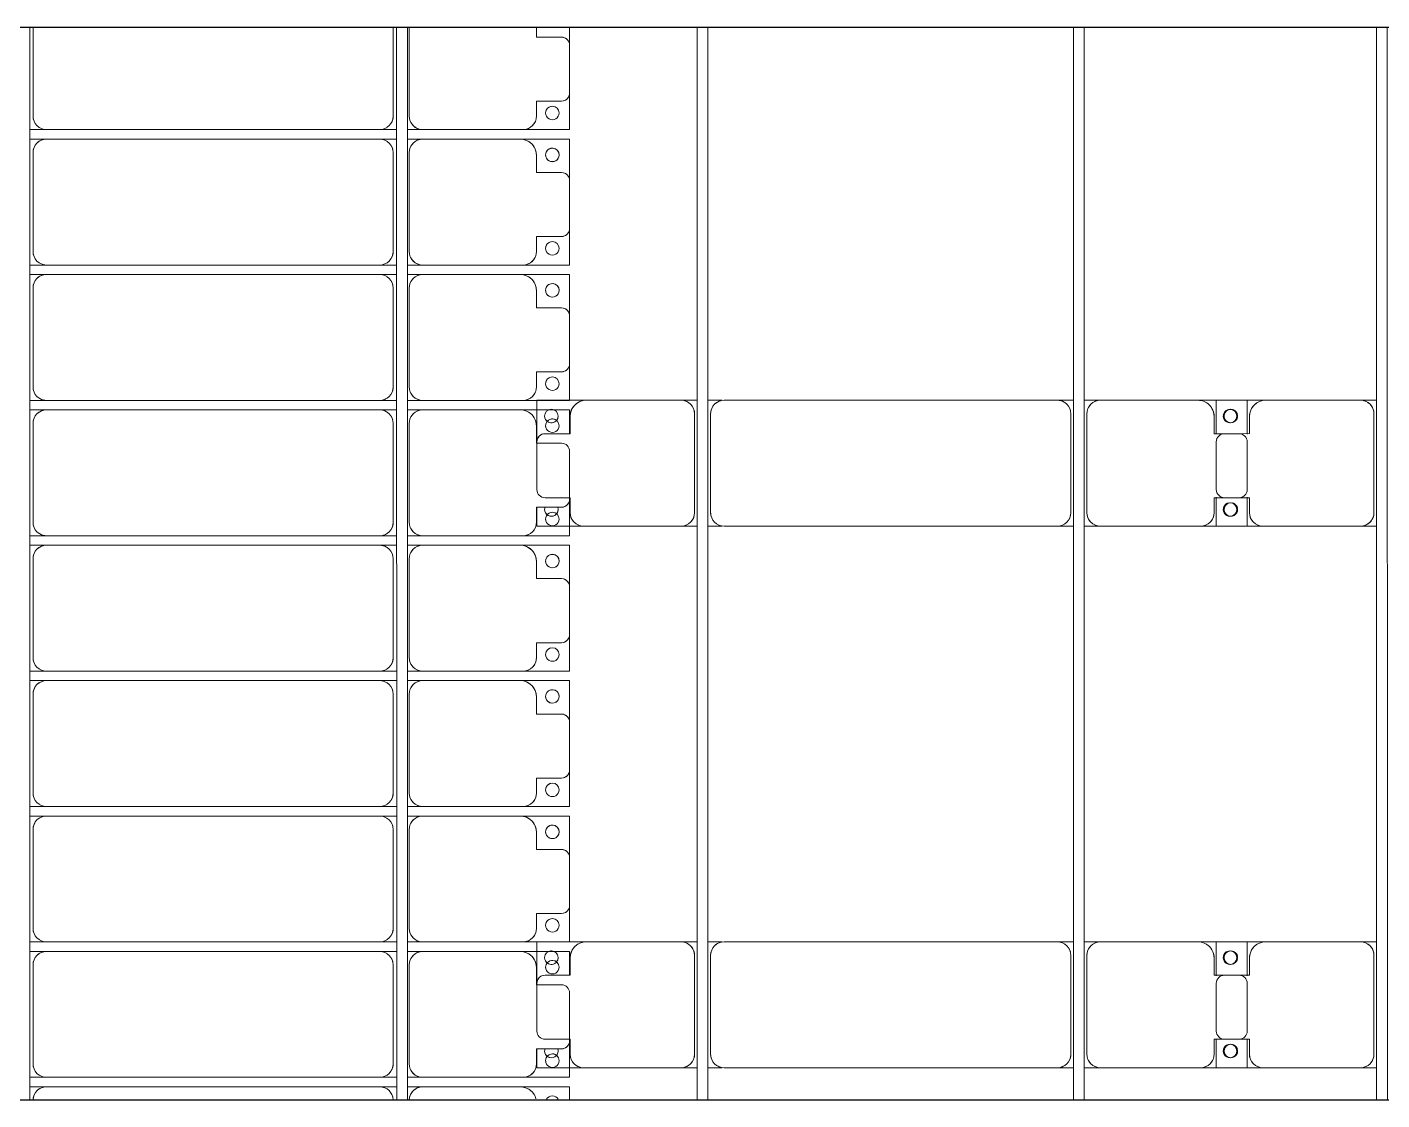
# Model space of a CAD drawing. Header units: millimetres. Extents: x -248177 to 167033, y 156986 to 268923.
# Drawn here: x -168828 to -163822, y 170400 to 174362 of the extents above; entities that cross this region are included whole.
import ezdxf

# ---------------------------------------------------------------- set-up
doc = ezdxf.new("R2010")
doc.units = ezdxf.units.MM
for name, color, linetype, lineweight in [('A-DETL-MBND', 5, 'Continuous', 9), ('A-GENM', 13, 'Continuous', 9), ('S-BEAM', 12, 'Continuous', 9)]:
    doc.layers.add(name, color=color, linetype=linetype, lineweight=lineweight)

# ---------------------------------------------------------------- blocks, each defined once
blk = doc.blocks.new('Dải phao đi lại kèm đỡ invester - DẢI PHAO ĐI LẠI-18009-BỐ TRÍ KHUNG KẾT CẤU BÈ PIN 02')
at = {"layer": 'A-DETL-MBND', "color": 8}
for p, q in [((59846.3, 1312.2), (59911.8, 1312.2)), ((59911.8, 1312.2), (59846.3, 1312.2)), ((60088.2, 1312.2), (59911.8, 1312.2)), ((60088.2, 1312.2), (60223.4, 1312.2)), ((60223.4, 1312.2), (60088.2, 1312.2)), ((60223.4, 1312.2), (60223.4, 1139.7)), ((60223.4, 1139.7), (60223.4, 1312.2)), ((60258.4, 1312.2), (60411.8, 1312.2)), ((60258.4, 1129.7), (60258.4, 1312.2)), ((60258.4, 1312.2), (60258.4, 1129.7)), ((60411.8, 1312.2), (60258.4, 1312.2)), ((60588.2, 1312.2), (60411.8, 1312.2)), ((60588.2, 1312.2), (60723.4, 1312.2)), ((60723.4, 1312.2), (60588.2, 1312.2)), ((60723.4, 1312.2), (60723.4, 1139.7)), ((60723.4, 1139.7), (60723.4, 1312.2)), ((60758.4, 1312.2), (60911.8, 1312.2)), ((60758.4, 1129.7), (60758.4, 1312.2)), ((60758.4, 1312.2), (60758.4, 1129.7)), ((60911.8, 1312.2), (60758.4, 1312.2)), ((61088.2, 1312.2), (60911.8, 1312.2)), ((61088.2, 1312.2), (61223.4, 1312.2)), ((61223.4, 1312.2), (61088.2, 1312.2)), ((61223.4, 1312.2), (61223.4, 1139.7)), ((61223.4, 1225), (61223.4, 1312.2)), ((61258.4, 1312.2), (61346.8, 1312.2)), ((61258.4, 1129.7), (61258.4, 1312.2)), ((61258.4, 1303), (61258.4, 1270.2)), ((61588.2, 1312.2), (61411.8, 1312.2)), ((61588.2, 1312.2), (61723.4, 1312.2)), ((61723.4, 1312.2), (61686.7, 1312.2)), ((61723.4, 1312.2), (61723.4, 1139.7)), ((61723.4, 1139.7), (61723.4, 1312.2)), ((61758.4, 1312.2), (61911.8, 1312.2)), ((61758.4, 1129.7), (61758.4, 1312.2)), ((61758.4, 1312.2), (61758.4, 1129.7)), ((61911.8, 1312.2), (61758.4, 1312.2)), ((62088.2, 1312.2), (61911.8, 1312.2)), ((62088.2, 1312.2), (62223.4, 1312.2)), ((62223.4, 1312.2), (62088.2, 1312.2)), ((62223.4, 1312.2), (62223.4, 1139.7)), ((62223.4, 1139.7), (62223.4, 1312.2)), ((62258.4, 1312.2), (62411.8, 1312.2)), ((62258.4, 1129.7), (62258.4, 1312.2)), ((62258.4, 1312.2), (62258.4, 1129.7)), ((62411.8, 1312.2), (62258.4, 1312.2)), ((62588.2, 1312.2), (62411.8, 1312.2)), ((62588.2, 1312.2), (62723.4, 1312.2)), ((62723.4, 1312.2), (62588.2, 1312.2)), ((62723.4, 1312.2), (62723.4, 1139.7)), ((62723.4, 1139.7), (62723.4, 1312.2)), ((62758.4, 1312.2), (62911.8, 1312.2)), ((62758.4, 1129.7), (62758.4, 1312.2)), ((62758.4, 1312.2), (62758.4, 1129.7)), ((62911.8, 1312.2), (62758.4, 1312.2)), ((63088.2, 1312.2), (62911.8, 1312.2)), ((63088.2, 1312.2), (63223.4, 1312.2)), ((63223.4, 1312.2), (63088.2, 1312.2)), ((63223.4, 1312.2), (63223.4, 1139.7)), ((63223.4, 1225), (63223.4, 1312.2)), ((63258.4, 1312.2), (63346.8, 1312.2)), ((63258.4, 1129.7), (63258.4, 1312.2)), ((63258.4, 1303), (63258.4, 1270.2)), ((63588.2, 1312.2), (63411.8, 1312.2)), ((63588.2, 1312.2), (63723.4, 1312.2)), ((63723.4, 1312.2), (63686.7, 1312.2)), ((63723.4, 1312.2), (63723.4, 1139.7)), ((63723.4, 1139.7), (63723.4, 1312.2)), ((63758.4, 1312.2), (63806.3, 1312.2)), ((63758.4, 1129.7), (63758.4, 1312.2)), ((63758.4, 1312.2), (63758.4, 1129.7)), ((63806.3, 1312.2), (63758.4, 1312.2)), ((59881.8, 1282.2), (59881.8, 1189.7)), ((60118.2, 1189.7), (60118.2, 1282.2)), ((60381.8, 1282.2), (60381.8, 1189.7)), ((60618.2, 1189.7), (60618.2, 1282.2)), ((60881.8, 1282.2), (60881.8, 1189.7)), ((61118.2, 1189.7), (61118.2, 1282.2)), ((61258.4, 1261.2), (61258.4, 1208.6)), ((61381.8, 1282.2), (61381.8, 1189.7)), ((61618.2, 1189.7), (61618.2, 1282.2)), ((61881.8, 1282.2), (61881.8, 1189.7)), ((62118.2, 1189.7), (62118.2, 1282.2)), ((62381.8, 1282.2), (62381.8, 1189.7)), ((62618.2, 1189.7), (62618.2, 1282.2)), ((62881.8, 1282.2), (62881.8, 1189.7)), ((63118.2, 1189.7), (63118.2, 1282.2)), ((63258.4, 1261.2), (63258.4, 1208.6)), ((63381.8, 1282.2), (63381.8, 1189.7)), ((63618.2, 1189.7), (63618.2, 1282.2)), ((59881.8, 1189.7), (59846.3, 1189.7)), ((60173.4, 1189.7), (60118.2, 1189.7)), ((60381.8, 1189.7), (60318.4, 1189.7)), ((60673.4, 1189.7), (60618.2, 1189.7)), ((60881.8, 1189.7), (60818.4, 1189.7)), ((61173.4, 1189.7), (61118.2, 1189.7)), ((61223.4, 1139.7), (61223.4, 1192.1)), ((61258.4, 1193.7), (61258.4, 1129.7)), ((61381.8, 1189.7), (61318.4, 1189.7)), ((61673.4, 1189.7), (61618.2, 1189.7)), ((61881.8, 1189.7), (61818.4, 1189.7)), ((62173.4, 1189.7), (62118.2, 1189.7)), ((62381.8, 1189.7), (62318.4, 1189.7)), ((62673.4, 1189.7), (62618.2, 1189.7)), ((62881.8, 1189.7), (62818.4, 1189.7)), ((63173.4, 1189.7), (63118.2, 1189.7)), ((63223.4, 1139.7), (63223.4, 1192.1)), ((63258.4, 1193.7), (63258.4, 1129.7)), ((63381.8, 1189.7), (63318.4, 1189.7)), ((63673.4, 1189.7), (63618.2, 1189.7)), ((60223.4, 769.7), (60223.4, 1139.7)), ((60258.4, 1129.7), (60258.4, 769.7)), ((60723.4, 769.7), (60723.4, 1139.7)), ((60758.4, 1129.7), (60758.4, 769.7)), ((61223.4, 769.7), (61223.4, 1139.7)), ((61258.4, 1129.7), (61258.4, 769.7)), ((61723.4, 769.7), (61723.4, 1139.7)), ((61758.4, 1129.7), (61758.4, 769.7)), ((62223.4, 769.7), (62223.4, 1139.7)), ((62258.4, 1129.7), (62258.4, 769.7)), ((62723.4, 769.7), (62723.4, 1139.7)), ((62758.4, 1129.7), (62758.4, 769.7)), ((63223.4, 769.7), (63223.4, 1139.7)), ((63258.4, 1129.7), (63258.4, 769.7)), ((63723.4, 769.7), (63723.4, 1139.7)), ((63758.4, 1129.7), (63758.4, 769.7)), ((60223.4, 769.7), (60223.4, 713.2)), ((60223.4, 769.7), (60223.4, 713.2)), ((60258.4, 713.2), (60258.4, 769.7)), ((60258.4, 713.2), (60258.4, 769.7)), ((60723.4, 769.7), (60723.4, 713.2)), ((60723.4, 769.7), (60723.4, 713.2)), ((60758.4, 713.2), (60758.4, 769.7)), ((60758.4, 713.2), (60758.4, 769.7)), ((61223.4, 769.7), (61223.4, 713.2)), ((61223.4, 769.7), (61223.4, 713.2)), ((61258.4, 713.2), (61258.4, 769.7)), ((61258.4, 713.2), (61258.4, 769.7)), ((61723.4, 769.7), (61723.4, 713.2)), ((61723.4, 769.7), (61723.4, 713.2)), ((61758.4, 713.2), (61758.4, 769.7)), ((61758.4, 713.2), (61758.4, 769.7)), ((62223.4, 769.7), (62223.4, 713.2)), ((62223.4, 769.7), (62223.4, 713.2)), ((62258.4, 713.2), (62258.4, 769.7)), ((62258.4, 713.2), (62258.4, 769.7)), ((62723.4, 769.7), (62723.4, 713.2)), ((62723.4, 769.7), (62723.4, 713.2)), ((62758.4, 713.2), (62758.4, 769.7)), ((62758.4, 713.2), (62758.4, 769.7)), ((63223.4, 769.7), (63223.4, 713.2)), ((63223.4, 769.7), (63223.4, 713.2)), ((63258.4, 713.2), (63258.4, 769.7)), ((63258.4, 713.2), (63258.4, 769.7)), ((63723.4, 769.7), (63723.4, 713.2)), ((63723.4, 769.7), (63723.4, 713.2)), ((63758.4, 713.2), (63758.4, 769.7)), ((63758.4, 713.2), (63758.4, 769.7)), ((59846.3, 719.7), (60173.4, 719.7)), ((60308.4, 719.7), (60673.4, 719.7)), ((60808.4, 719.7), (61173.4, 719.7)), ((61308.4, 719.7), (61673.4, 719.7)), ((61808.4, 719.7), (62173.4, 719.7)), ((62308.4, 719.7), (62673.4, 719.7)), ((62808.4, 719.7), (63173.4, 719.7)), ((63308.4, 719.7), (63673.4, 719.7)), ((60173.4, 660.3), (59846.3, 660.3)), ((60223.4, 673.2), (60223.4, 610.3)), ((60223.4, 673.2), (60223.4, 610.3)), ((60258.4, 610.3), (60258.4, 673.2)), ((60258.4, 610.3), (60258.4, 673.2)), ((60673.4, 660.3), (60308.4, 660.3)), ((60723.4, 673.2), (60723.4, 610.3)), ((60723.4, 673.2), (60723.4, 610.3)), ((60758.4, 610.3), (60758.4, 673.2)), ((60758.4, 610.3), (60758.4, 673.2)), ((61173.4, 660.3), (60808.4, 660.3)), ((61223.4, 673.2), (61223.4, 610.3)), ((61223.4, 673.2), (61223.4, 610.3)), ((61258.4, 610.3), (61258.4, 673.2)), ((61258.4, 610.3), (61258.4, 673.2)), ((61673.4, 660.3), (61308.4, 660.3)), ((61723.4, 673.2), (61723.4, 610.3)), ((61723.4, 673.2), (61723.4, 610.3)), ((61758.4, 610.3), (61758.4, 673.2)), ((61758.4, 610.3), (61758.4, 673.2)), ((62173.4, 660.3), (61808.4, 660.3)), ((62223.4, 673.2), (62223.4, 610.3)), ((62223.4, 673.2), (62223.4, 610.3)), ((62258.4, 610.3), (62258.4, 673.2)), ((62258.4, 610.3), (62258.4, 673.2)), ((62673.4, 660.3), (62308.4, 660.3)), ((62723.4, 673.2), (62723.4, 610.3)), ((62723.4, 673.2), (62723.4, 610.3)), ((62758.4, 610.3), (62758.4, 673.2)), ((62758.4, 610.3), (62758.4, 673.2)), ((63173.4, 660.3), (62808.4, 660.3)), ((63223.4, 673.2), (63223.4, 610.3)), ((63223.4, 673.2), (63223.4, 610.3)), ((63258.4, 610.3), (63258.4, 673.2)), ((63258.4, 610.3), (63258.4, 673.2)), ((63673.4, 660.3), (63308.4, 660.3)), ((63723.4, 673.2), (63723.4, 610.3)), ((63723.4, 673.2), (63723.4, 610.3)), ((63758.4, 610.3), (63758.4, 673.2)), ((63758.4, 610.3), (63758.4, 673.2)), ((60223.4, -620.3), (60223.4, 610.3)), ((60258.4, 610.3), (60258.4, -620.3)), ((60723.4, -620.3), (60723.4, 610.3)), ((60758.4, 610.3), (60758.4, -620.3)), ((61223.4, -620.3), (61223.4, 610.3)), ((61258.4, 610.3), (61258.4, -620.3)), ((61723.4, -620.3), (61723.4, 610.3)), ((61758.4, 610.3), (61758.4, -620.3)), ((62223.4, -620.3), (62223.4, 610.3)), ((62258.4, 610.3), (62258.4, -620.3)), ((62723.4, -620.3), (62723.4, 610.3)), ((62758.4, 610.3), (62758.4, -620.3)), ((63223.4, -620.3), (63223.4, 610.3)), ((63258.4, 610.3), (63258.4, -620.3)), ((63723.4, -620.3), (63723.4, 610.3)), ((63758.4, 610.3), (63758.4, -620.3)), ((60223.4, -620.3), (60223.4, -681.8)), ((60223.4, -620.3), (60223.4, -681.8)), ((60258.4, -681.8), (60258.4, -620.3)), ((60258.4, -681.8), (60258.4, -620.3)), ((60723.4, -620.3), (60723.4, -681.8)), ((60723.4, -620.3), (60723.4, -681.8)), ((60758.4, -681.8), (60758.4, -620.3)), ((60758.4, -681.8), (60758.4, -620.3)), ((61223.4, -620.3), (61223.4, -681.8)), ((61223.4, -620.3), (61223.4, -681.8)), ((61258.4, -681.8), (61258.4, -620.3)), ((61258.4, -681.8), (61258.4, -620.3)), ((61723.4, -620.3), (61723.4, -681.8)), ((61723.4, -620.3), (61723.4, -681.8)), ((61758.4, -681.8), (61758.4, -620.3)), ((61758.4, -681.8), (61758.4, -620.3)), ((62223.4, -620.3), (62223.4, -681.8)), ((62223.4, -620.3), (62223.4, -681.8)), ((62258.4, -681.8), (62258.4, -620.3)), ((62258.4, -681.8), (62258.4, -620.3)), ((62723.4, -620.3), (62723.4, -681.8)), ((62723.4, -620.3), (62723.4, -681.8)), ((62758.4, -681.8), (62758.4, -620.3)), ((62758.4, -681.8), (62758.4, -620.3)), ((63223.4, -620.3), (63223.4, -681.8)), ((63223.4, -620.3), (63223.4, -681.8)), ((63258.4, -681.8), (63258.4, -620.3)), ((63258.4, -681.8), (63258.4, -620.3)), ((63723.4, -620.3), (63723.4, -681.8)), ((63723.4, -620.3), (63723.4, -681.8)), ((63758.4, -681.8), (63758.4, -620.3)), ((63758.4, -681.8), (63758.4, -620.3)), ((59846.3, -670.3), (60173.4, -670.3)), ((60308.4, -670.3), (60673.4, -670.3)), ((60808.4, -670.3), (61173.4, -670.3)), ((61308.4, -670.3), (61673.4, -670.3)), ((61808.4, -670.3), (62173.4, -670.3)), ((62308.4, -670.3), (62673.4, -670.3)), ((62808.4, -670.3), (63173.4, -670.3)), ((63308.4, -670.3), (63673.4, -670.3))]:
    blk.add_line(p, q, dxfattribs=at)
for centre, radius, start, end in [((59911.8, 1282.2), 30, 90, 180), ((59911.8, 1282.2), 30, 105, 165), ((59911.8, 1282.2), 30, 135, 165), ((59911.8, 1282.2), 30, 135, 165), ((60088.2, 1282.2), 30, 0, 90), ((60088.2, 1282.2), 30, 60, 75), ((60088.2, 1282.2), 30, 15, 75), ((60088.2, 1282.2), 30, 60, 75), ((60411.8, 1282.2), 30, 90, 180), ((60411.8, 1282.2), 30, 105, 165), ((60411.8, 1282.2), 30, 135, 165), ((60411.8, 1282.2), 30, 135, 165), ((60588.2, 1282.2), 30, 0, 90), ((60588.2, 1282.2), 30, 60, 75), ((60588.2, 1282.2), 30, 15, 75), ((60588.2, 1282.2), 30, 60, 75), ((60911.8, 1282.2), 30, 90, 180), ((60911.8, 1282.2), 30, 105, 165), ((60911.8, 1282.2), 30, 135, 165), ((60911.8, 1282.2), 30, 135, 165), ((61088.2, 1282.2), 30, 0, 90), ((61088.2, 1282.2), 30, 60, 75), ((61088.2, 1282.2), 30, 15, 75), ((61088.2, 1282.2), 30, 60, 75), ((61411.8, 1282.2), 30, 90, 180), ((61588.2, 1282.2), 30, 0, 90), ((61588.2, 1282.2), 30, 15, 75), ((61911.8, 1282.2), 30, 90, 180), ((61911.8, 1282.2), 30, 105, 165), ((61911.8, 1282.2), 30, 135, 165), ((61911.8, 1282.2), 30, 135, 165), ((62088.2, 1282.2), 30, 0, 90), ((62088.2, 1282.2), 30, 60, 75), ((62088.2, 1282.2), 30, 15, 75), ((62088.2, 1282.2), 30, 60, 75), ((62411.8, 1282.2), 30, 90, 180), ((62411.8, 1282.2), 30, 105, 165), ((62411.8, 1282.2), 30, 135, 165), ((62411.8, 1282.2), 30, 135, 165), ((62588.2, 1282.2), 30, 0, 90), ((62588.2, 1282.2), 30, 60, 75), ((62588.2, 1282.2), 30, 15, 75), ((62588.2, 1282.2), 30, 60, 75), ((62911.8, 1282.2), 30, 90, 180), ((62911.8, 1282.2), 30, 105, 165), ((62911.8, 1282.2), 30, 135, 165), ((62911.8, 1282.2), 30, 135, 165), ((63088.2, 1282.2), 30, 360, 90), ((63088.2, 1282.2), 30, 60, 75), ((63088.2, 1282.2), 30, 15, 75), ((63088.2, 1282.2), 30, 60, 75), ((63411.8, 1282.2), 30, 90, 180), ((63588.2, 1282.2), 30, 360, 90), ((63588.2, 1282.2), 30, 15, 75), ((60088.2, 1282.2), 30, 15, 30), ((60088.2, 1282.2), 30, 15, 30), ((60161.8, 1248.6), 25, 90, 270), ((60161.8, 1248.6), 25, 90, 180), ((60161.8, 1248.6), 25, 270, 90), ((60161.8, 1248.6), 25, 270, 90), ((60316.8, 1248.6), 25, 90, 270), ((60316.8, 1248.6), 25, 90, 255), ((60316.8, 1248.6), 25, 270, 90), ((60316.8, 1248.6), 25, 300, 90), ((60588.2, 1282.2), 30, 15, 30), ((60588.2, 1282.2), 30, 15, 30), ((60661.8, 1248.6), 25, 90, 270), ((60661.8, 1248.6), 25, 90, 180), ((60661.8, 1248.6), 25, 270, 90), ((60661.8, 1248.6), 25, 270, 90), ((60816.8, 1248.6), 25, 90, 270), ((60816.8, 1248.6), 25, 90, 255), ((60816.8, 1248.6), 25, 270, 90), ((60816.8, 1248.6), 25, 300, 90), ((61088.2, 1282.2), 30, 15, 30), ((61088.2, 1282.2), 30, 15, 30), ((61161.8, 1248.6), 25, 90, 270), ((61161.8, 1248.6), 25, 90, 180), ((61161.8, 1248.6), 25, 270, 90), ((61161.8, 1248.6), 25, 270, 90), ((61316.8, 1248.6), 25, 90, 270), ((61316.8, 1248.6), 25, 149.6642, 255), ((61316.8, 1248.6), 25, 270, 90), ((61661.8, 1248.6), 25, 90, 270), ((61661.8, 1248.6), 25, 135, 180), ((61661.8, 1248.6), 25, 270, 90), ((61816.8, 1248.6), 25, 90, 270), ((61816.8, 1248.6), 25, 90, 255), ((61816.8, 1248.6), 25, 270, 90), ((61816.8, 1248.6), 25, 300, 90), ((62088.2, 1282.2), 30, 15, 30), ((62088.2, 1282.2), 30, 15, 30), ((62161.8, 1248.6), 25, 90, 270), ((62161.8, 1248.6), 25, 90, 180), ((62161.8, 1248.6), 25, 270, 90), ((62161.8, 1248.6), 25, 270, 90), ((62316.8, 1248.6), 25, 90, 270), ((62316.8, 1248.6), 25, 90, 255), ((62316.8, 1248.6), 25, 270, 90), ((62316.8, 1248.6), 25, 300, 90), ((62588.2, 1282.2), 30, 15, 30), ((62588.2, 1282.2), 30, 15, 30), ((62661.8, 1248.6), 25, 90, 270), ((62661.8, 1248.6), 25, 90, 180), ((62661.8, 1248.6), 25, 270, 90), ((62661.8, 1248.6), 25, 270, 90), ((62816.8, 1248.6), 25, 90, 270), ((62816.8, 1248.6), 25, 90, 255), ((62816.8, 1248.6), 25, 270, 90), ((62816.8, 1248.6), 25, 300, 90), ((63088.2, 1282.2), 30, 15, 30), ((63088.2, 1282.2), 30, 15, 30), ((63161.8, 1248.6), 25, 90, 270), ((63161.8, 1248.6), 25, 90, 180), ((63161.8, 1248.6), 25, 270, 90), ((63161.8, 1248.6), 25, 270, 90), ((63316.8, 1248.6), 25, 90, 270), ((63316.8, 1248.6), 25, 149.7409, 255), ((63316.8, 1248.6), 25, 270, 90), ((63661.8, 1248.6), 25, 90, 270), ((63661.8, 1248.6), 25, 135, 180), ((63661.8, 1248.6), 25, 270, 90), ((63816.8, 1248.6), 25, 120, 240), ((63816.8, 1248.6), 25, 120, 240), ((60161.8, 1248.6), 25, 195, 255), ((60316.8, 1248.6), 25, 270, 285), ((60661.8, 1248.6), 25, 195, 255), ((60816.8, 1248.6), 25, 270, 285), ((61161.8, 1248.6), 25, 195, 255), ((61316.8, 1248.6), 25, 270, 285), ((61316.8, 1248.6), 25, 300, 315), ((61661.8, 1248.6), 25, 195, 255), ((61661.8, 1248.6), 25, 270, 285), ((61816.8, 1248.6), 25, 270, 285), ((62161.8, 1248.6), 25, 195, 255), ((62316.8, 1248.6), 25, 270, 285), ((62661.8, 1248.6), 25, 195, 255), ((62816.8, 1248.6), 25, 270, 285), ((63161.8, 1248.6), 25, 195, 255), ((63316.8, 1248.6), 25, 270, 285), ((63316.8, 1248.6), 25, 300, 315), ((63661.8, 1248.6), 25, 195, 255), ((63661.8, 1248.6), 25, 270, 285), ((60173.4, 1139.7), 50, 0, 90), ((60173.4, 1139.7), 50, 15, 90), ((60318.4, 1129.7), 60, 90, 180), ((60318.4, 1129.7), 60, 90, 150), ((60673.4, 1139.7), 50, 0, 90), ((60673.4, 1139.7), 50, 15, 90), ((60818.4, 1129.7), 60, 90, 180), ((60818.4, 1129.7), 60, 90, 150), ((61173.4, 1139.7), 50, 0, 90), ((61173.4, 1139.7), 50, 15, 90), ((61318.4, 1129.7), 60, 90, 180), ((61318.4, 1129.7), 60, 90, 150), ((61673.4, 1139.7), 50, 0, 90), ((61673.4, 1139.7), 50, 15, 90), ((61818.4, 1129.7), 60, 90, 180), ((61818.4, 1129.7), 60, 90, 150), ((62173.4, 1139.7), 50, 0, 90), ((62173.4, 1139.7), 50, 15, 90), ((62318.4, 1129.7), 60, 90, 180), ((62318.4, 1129.7), 60, 90, 150), ((62673.4, 1139.7), 50, 0, 90), ((62673.4, 1139.7), 50, 15, 90), ((62818.4, 1129.7), 60, 90, 180), ((62818.4, 1129.7), 60, 90, 150), ((63173.4, 1139.7), 50, 0, 90), ((63173.4, 1139.7), 50, 15, 90), ((63318.4, 1129.7), 60, 90, 180), ((63318.4, 1129.7), 60, 90, 150), ((63673.4, 1139.7), 50, 0, 90), ((63673.4, 1139.7), 50, 15, 90), ((63818.4, 1129.7), 60, 105, 180), ((63818.4, 1129.7), 60, 105, 150), ((60173.4, 769.7), 50, 270, 0), ((60173.4, 769.7), 50, 270, 345), ((60308.4, 769.7), 50, 180, 270), ((60308.4, 769.7), 50, 195, 270), ((60673.4, 769.7), 50, 270, 360), ((60673.4, 769.7), 50, 270, 345), ((60808.4, 769.7), 50, 180, 270), ((60808.4, 769.7), 50, 195, 270), ((61173.4, 769.7), 50, 270, 360), ((61173.4, 769.7), 50, 270, 345), ((61308.4, 769.7), 50, 180, 270), ((61308.4, 769.7), 50, 195, 270), ((61673.4, 769.7), 50, 270, 0), ((61673.4, 769.7), 50, 270, 345), ((61808.4, 769.7), 50, 180, 270), ((61808.4, 769.7), 50, 195, 270), ((62173.4, 769.7), 50, 270, 0), ((62173.4, 769.7), 50, 270, 345), ((62308.4, 769.7), 50, 180, 270), ((62308.4, 769.7), 50, 195, 270), ((62673.4, 769.7), 50, 270, 360), ((62673.4, 769.7), 50, 270, 345), ((62808.4, 769.7), 50, 180, 270), ((62808.4, 769.7), 50, 195, 270), ((63173.4, 769.7), 50, 270, 0), ((63173.4, 769.7), 50, 270, 345), ((63308.4, 769.7), 50, 180, 270), ((63308.4, 769.7), 50, 195, 270), ((63673.4, 769.7), 50, 270, 360), ((63673.4, 769.7), 50, 270, 345), ((63808.4, 769.7), 50, 180, 267.5095), ((63808.4, 769.7), 50, 195, 267.5095), ((60173.4, 610.3), 50, 0, 90), ((60173.4, 610.3), 50, 60, 90), ((60308.4, 610.3), 50, 90, 180), ((60308.4, 610.3), 50, 105, 120), ((60673.4, 610.3), 50, 360, 90), ((60673.4, 610.3), 50, 60, 90), ((60808.4, 610.3), 50, 90, 180), ((60808.4, 610.3), 50, 105, 120), ((61173.4, 610.3), 50, 360, 90), ((61173.4, 610.3), 50, 60, 90), ((61308.4, 610.3), 50, 90, 180), ((61308.4, 610.3), 50, 105, 120), ((61673.4, 610.3), 50, 0, 90), ((61673.4, 610.3), 50, 60, 90), ((61808.4, 610.3), 50, 90, 180), ((61808.4, 610.3), 50, 105, 120), ((62173.4, 610.3), 50, 360, 90), ((62173.4, 610.3), 50, 60, 90), ((62308.4, 610.3), 50, 90, 180), ((62308.4, 610.3), 50, 105, 120), ((62673.4, 610.3), 50, 360, 90), ((62673.4, 610.3), 50, 60, 90), ((62808.4, 610.3), 50, 90, 180), ((62808.4, 610.3), 50, 105, 120), ((63173.4, 610.3), 50, 360, 90), ((63173.4, 610.3), 50, 60, 90), ((63308.4, 610.3), 50, 90, 180), ((63308.4, 610.3), 50, 105, 120), ((63673.4, 610.3), 50, 360, 90), ((63673.4, 610.3), 50, 60, 90), ((63808.4, 610.3), 50, 92.4905, 180), ((63808.4, 610.3), 50, 105, 120), ((60173.4, 610.3), 50, 15, 30), ((60308.4, 610.3), 50, 150, 180), ((60673.4, 610.3), 50, 15, 30), ((60808.4, 610.3), 50, 150, 180), ((61173.4, 610.3), 50, 15, 30), ((61308.4, 610.3), 50, 150, 180), ((61673.4, 610.3), 50, 15, 30), ((61808.4, 610.3), 50, 150, 180), ((62173.4, 610.3), 50, 15, 30), ((62308.4, 610.3), 50, 150, 180), ((62673.4, 610.3), 50, 15, 30), ((62808.4, 610.3), 50, 150, 180), ((63173.4, 610.3), 50, 15, 30), ((63308.4, 610.3), 50, 150, 180), ((63673.4, 610.3), 50, 15, 30), ((63808.4, 610.3), 50, 150, 180), ((60173.4, -620.3), 50, 270, 0), ((60173.4, -620.3), 50, 330, 0), ((60308.4, -620.3), 50, 180, 270), ((60308.4, -620.3), 50, 195, 225), ((60673.4, -620.3), 50, 270, 0), ((60673.4, -620.3), 50, 330, 0), ((60808.4, -620.3), 50, 180, 270), ((60808.4, -620.3), 50, 195, 225), ((61173.4, -620.3), 50, 270, 0), ((61173.4, -620.3), 50, 330, 0), ((61308.4, -620.3), 50, 180, 270), ((61308.4, -620.3), 50, 195, 225), ((61673.4, -620.3), 50, 270, 0), ((61673.4, -620.3), 50, 330, 0), ((61808.4, -620.3), 50, 180, 270), ((61808.4, -620.3), 50, 195, 225), ((62173.4, -620.3), 50, 270, 0), ((62173.4, -620.3), 50, 330, 0), ((62308.4, -620.3), 50, 180, 270), ((62308.4, -620.3), 50, 195, 225), ((62673.4, -620.3), 50, 270, 0), ((62673.4, -620.3), 50, 330, 0), ((62808.4, -620.3), 50, 180, 270), ((62808.4, -620.3), 50, 195, 225), ((63173.4, -620.3), 50, 270, 0), ((63173.4, -620.3), 50, 330, 0), ((63308.4, -620.3), 50, 180, 270), ((63308.4, -620.3), 50, 195, 225), ((63673.4, -620.3), 50, 270, 0), ((63673.4, -620.3), 50, 330, 0), ((63808.4, -620.3), 50, 180, 267.5095), ((63808.4, -620.3), 50, 195, 225), ((60173.4, -620.3), 50, 270, 300), ((60308.4, -620.3), 50, 240, 270), ((60673.4, -620.3), 50, 270, 300), ((60808.4, -620.3), 50, 240, 270), ((61173.4, -620.3), 50, 270, 300), ((61308.4, -620.3), 50, 240, 270), ((61673.4, -620.3), 50, 270, 300), ((61808.4, -620.3), 50, 240, 270), ((62173.4, -620.3), 50, 270, 300), ((62308.4, -620.3), 50, 240, 270), ((62673.4, -620.3), 50, 270, 300), ((62808.4, -620.3), 50, 240, 270), ((63173.4, -620.3), 50, 270, 300), ((63308.4, -620.3), 50, 240, 270), ((63673.4, -620.3), 50, 270, 300), ((63808.4, -620.3), 50, 240, 267.5095)]:
    blk.add_arc(centre, radius, start, end, dxfattribs=at)
blk = doc.blocks.new('Dầm C52 - Dầm C52-24593-BỐ TRÍ KHUNG KẾT CẤU BÈ PIN 02')
at = {"layer": 'S-BEAM', "color": 1}
for p, q in [((-42198.2, 20), (-38238.2, 20)), ((-38238.2, -20), (-42198.2, -20))]:
    blk.add_line(p, q, dxfattribs=at)
blk = doc.blocks.new('Dai phao do pin - DẢI PHAO ĐỠ PIN-V141-BỐ TRÍ KHUNG KẾT CẤU BÈ PIN 02')
at = {"layer": 'A-DETL-MBND', "color": 8}
for p, q in [((-1312.2, 241.6), (-1129.7, 241.6)), ((-1312.2, 88.2), (-1312.2, 241.6)), ((-1312.2, 241.6), (-1312.2, 204.7)), ((-1230, 241.6), (-1312.2, 241.6)), ((-1129.7, 241.6), (-1192.1, 241.6)), ((-779.7, 241.6), (-1129.7, 241.6)), ((-779.7, 241.6), (-720.3, 241.6)), ((-779.7, 241.6), (-720.3, 241.6)), ((-680.3, 241.6), (-627.7, 241.6)), ((-680.3, 241.6), (-627.7, 241.6)), ((610.3, 241.6), (-620.3, 241.6)), ((610.3, 241.6), (669.7, 241.6)), ((610.3, 241.6), (669.7, 241.6)), ((709.7, 241.6), (769.7, 241.6)), ((709.7, 241.6), (769.7, 241.6)), ((1129.7, 241.6), (769.7, 241.6)), ((1129.7, 241.6), (1312.2, 241.6)), ((1312.2, 241.6), (1129.7, 241.6)), ((1197.8, 241.6), (1380.3, 241.6)), ((1197.8, 116.2), (1197.8, 241.6)), ((1380.3, 241.6), (1197.8, 241.6)), ((1312.2, 241.6), (1312.2, 116.2)), ((1730.3, 241.6), (1380.3, 241.6)), ((1730.3, 241.6), (1789.7, 241.6)), ((1730.3, 241.6), (1789.7, 241.6)), ((-1189.7, 181.6), (-1189.7, 118.2)), ((-729.7, -173.4), (-729.7, 191.6)), ((-670.3, 191.6), (-670.3, -173.4)), ((660.3, -173.4), (660.3, 191.6)), ((719.7, 191.6), (719.7, -173.4)), ((1189.7, 118.2), (1189.7, 181.6)), ((1320.3, 181.6), (1320.3, 118.2)), ((1780.3, -173.4), (1780.3, 191.6)), ((-1189.7, 118.2), (-1282.2, 118.2)), ((1282.2, 118.2), (1189.7, 118.2)), ((1320.3, 118.2), (1227.8, 118.2)), ((-1312.2, 88.2), (-1312.2, -88.2)), ((1197.8, 88.2), (1197.8, -88.2)), ((1312.2, -88.2), (1312.2, 88.2)), ((-1282.2, -118.2), (-1189.7, -118.2)), ((-1189.7, -118.2), (-1189.7, -173.4)), ((1189.7, -173.4), (1189.7, -118.2)), ((1189.7, -118.2), (1282.2, -118.2)), ((1197.8, -223.4), (1197.8, -116.2)), ((1227.8, -118.2), (1320.3, -118.2)), ((1312.2, -116.2), (1312.2, -223.4)), ((1320.3, -118.2), (1320.3, -173.4)), ((-1312.2, -223.4), (-1312.2, -153.2)), ((-1139.7, -223.4), (-1312.2, -223.4)), ((-1294.1, -223.4), (-1271, -223.4)), ((-1252.8, -223.4), (-1213.5, -223.4)), ((-1194.1, -223.4), (-1139.7, -223.4)), ((-1139.7, -223.4), (-779.7, -223.4)), ((-720.3, -223.4), (-779.7, -223.4)), ((-720.3, -223.4), (-779.7, -223.4)), ((-627.8, -223.4), (-680.3, -223.4)), ((-627.8, -223.4), (-680.3, -223.4)), ((-620.3, -223.4), (610.3, -223.4)), ((669.7, -223.4), (610.3, -223.4)), ((669.7, -223.4), (610.3, -223.4)), ((769.7, -223.4), (709.7, -223.4)), ((769.7, -223.4), (709.7, -223.4)), ((769.7, -223.4), (1139.7, -223.4)), ((1312.2, -223.4), (1139.7, -223.4)), ((1139.7, -223.4), (1312.2, -223.4)), ((1370.3, -223.4), (1197.8, -223.4)), ((1197.8, -223.4), (1370.3, -223.4)), ((1370.3, -223.4), (1730.3, -223.4)), ((1789.7, -223.4), (1730.3, -223.4)), ((1789.7, -223.4), (1730.3, -223.4))]:
    blk.add_line(p, q, dxfattribs=at)
for centre, radius, start, end in [((-1258.6, 183.2), 25, 0, 180), ((-1258.6, 183.2), 25, 90, 120), ((-1129.7, 181.6), 60, 90, 180), ((-1129.7, 181.6), 60, 120, 180), ((-779.7, 191.6), 50, 360, 90), ((-779.7, 191.6), 50, 360, 75), ((-620.3, 191.6), 50, 90, 180), ((-620.3, 191.6), 50, 150, 180), ((-620.3, 191.6), 50, 105, 135), ((610.3, 191.6), 50, 360, 90), ((610.3, 191.6), 50, 60, 90), ((610.3, 191.6), 50, 15, 30), ((769.7, 191.6), 50, 90, 180), ((769.7, 191.6), 50, 105, 180), ((1129.7, 181.6), 60, 360, 90), ((1129.7, 181.6), 60, 360, 60), ((1248.6, 183.2), 25, 360, 180), ((1248.6, 183.2), 25, 360, 165), ((1251.4, 183.2), 25, 0, 180), ((1251.4, 183.2), 25, 90, 180), ((1251.4, 183.2), 25, 15, 75), ((1380.3, 181.6), 60, 90, 180), ((1380.3, 181.6), 60, 120, 180), ((1730.3, 191.6), 50, 360, 90), ((1730.3, 191.6), 50, 360, 75), ((-1258.6, 183.2), 25, 180, 0), ((-1258.6, 183.2), 25, 210, 300), ((-1258.6, 183.2), 25, 330, 360), ((1248.6, 183.2), 25, 180, 0), ((1251.4, 183.2), 25, 180, 360), ((1251.4, 183.2), 25, 180, 300), ((1248.6, 183.2), 25, 210, 360), ((1251.4, 183.2), 25, 330, 345), ((-1282.2, 88.2), 30, 90, 180), ((-1282.2, 88.2), 30, 105, 165), ((1227.8, 88.2), 30, 90, 180), ((1282.2, 88.2), 30, 360, 90), ((-1282.2, -88.2), 30, 180, 270), ((1227.8, -88.2), 30, 180, 270), ((1282.2, -88.2), 30, 270, 360), ((1248.6, -161.8), 25, 0, 180), ((1248.6, -161.8), 25, 105, 165), ((1251.4, -161.8), 25, 0, 180), ((1251.4, -161.8), 25, 105, 180), ((1248.6, -161.8), 25, 360, 75), ((1251.4, -161.8), 25, 15, 75), ((-1258.6, -161.8), 25, 165, 180), ((-1258.6, -161.8), 25, 180, 0), ((-1258.6, -161.8), 25, 195, 270), ((-1258.6, -161.8), 25, 285, 0), ((-1258.6, -161.8), 25, 0, 15), ((-1139.7, -173.4), 50, 180, 270), ((-1139.7, -173.4), 50, 182.0719, 255), ((-779.7, -173.4), 50, 270, 360), ((-779.7, -173.4), 50, 285, 357.921), ((-620.3, -173.4), 50, 180, 270), ((-620.3, -173.4), 50, 182.0799, 210), ((610.3, -173.4), 50, 270, 360), ((610.3, -173.4), 50, 330, 357.8997), ((769.7, -173.4), 50, 180, 270), ((769.7, -173.4), 50, 182.1012, 255), ((1139.7, -173.4), 50, 270, 360), ((1139.7, -173.4), 50, 285, 357.8916), ((1248.6, -161.8), 25, 180, 0), ((1248.6, -161.8), 25, 195, 360), ((1251.4, -161.8), 25, 180, 0), ((1251.4, -161.8), 25, 180, 270), ((1251.4, -161.8), 25, 285, 345), ((1370.3, -173.4), 50, 180, 270), ((1370.3, -173.4), 50, 182.1105, 255), ((1730.3, -173.4), 50, 270, 360), ((1730.3, -173.4), 50, 285, 357.8825), ((-620.3, -173.4), 50, 240, 255), ((610.3, -173.4), 50, 285, 300)]:
    blk.add_arc(centre, radius, start, end, dxfattribs=at)
blk = doc.blocks.new('Dai phao do pin - DẢI PHAO ĐỠ PIN-V142-BỐ TRÍ KHUNG KẾT CẤU BÈ PIN 02')
at = {"layer": 'A-DETL-MBND', "color": 8}
for p, q in [((-1312.2, 241.6), (-1129.7, 241.6)), ((-1312.2, 88.2), (-1312.2, 241.6)), ((-1312.2, 241.6), (-1312.2, 204.7)), ((-1230, 241.6), (-1312.2, 241.6)), ((-1129.7, 241.6), (-1192.1, 241.6)), ((-779.7, 241.6), (-1129.7, 241.6)), ((-779.7, 241.6), (-720.3, 241.6)), ((-779.7, 241.6), (-720.3, 241.6)), ((-680.3, 241.6), (-627.8, 241.6)), ((-680.3, 241.6), (-627.8, 241.6)), ((610.3, 241.6), (-620.3, 241.6)), ((610.3, 241.6), (669.7, 241.6)), ((610.3, 241.6), (669.7, 241.6)), ((709.7, 241.6), (769.7, 241.6)), ((709.7, 241.6), (769.7, 241.6)), ((1129.7, 241.6), (769.7, 241.6)), ((1129.7, 241.6), (1312.2, 241.6)), ((1312.2, 241.6), (1129.7, 241.6)), ((1197.8, 241.6), (1380.3, 241.6)), ((1197.8, 116.2), (1197.8, 241.6)), ((1380.3, 241.6), (1197.8, 241.6)), ((1312.2, 241.6), (1312.2, 116.2)), ((1730.3, 241.6), (1380.3, 241.6)), ((1730.3, 241.6), (1789.7, 241.6)), ((1730.3, 241.6), (1789.7, 241.6)), ((-1189.7, 181.6), (-1189.7, 118.2)), ((-729.7, -173.4), (-729.7, 191.6)), ((-670.3, 191.6), (-670.3, -173.4)), ((660.3, -173.4), (660.3, 191.6)), ((719.7, 191.6), (719.7, -173.4)), ((1189.7, 118.2), (1189.7, 181.6)), ((1320.3, 181.6), (1320.3, 118.2)), ((1780.3, -173.4), (1780.3, 191.6)), ((-1189.7, 118.2), (-1282.2, 118.2)), ((1282.2, 118.2), (1189.7, 118.2)), ((1320.3, 118.2), (1227.8, 118.2)), ((-1312.2, 88.2), (-1312.2, -88.2)), ((1197.8, 88.2), (1197.8, -88.2)), ((1312.2, -88.2), (1312.2, 88.2)), ((-1282.2, -118.2), (-1189.7, -118.2)), ((-1189.7, -118.2), (-1189.7, -173.4)), ((1189.7, -173.4), (1189.7, -118.2)), ((1189.7, -118.2), (1282.2, -118.2)), ((1197.8, -223.4), (1197.8, -116.2)), ((1227.8, -118.2), (1320.3, -118.2)), ((1312.2, -116.2), (1312.2, -223.4)), ((1320.3, -118.2), (1320.3, -173.4)), ((-1312.2, -223.4), (-1312.2, -153.2)), ((-1139.7, -223.4), (-1312.2, -223.4)), ((-1294.1, -223.4), (-1271, -223.4)), ((-1252.8, -223.4), (-1213.5, -223.4)), ((-1194.1, -223.4), (-1139.7, -223.4)), ((-1139.7, -223.4), (-779.7, -223.4)), ((-720.3, -223.4), (-779.7, -223.4)), ((-720.3, -223.4), (-779.7, -223.4)), ((-627.8, -223.4), (-680.3, -223.4)), ((-627.8, -223.4), (-680.3, -223.4)), ((-620.3, -223.4), (610.3, -223.4)), ((669.7, -223.4), (610.3, -223.4)), ((669.7, -223.4), (610.3, -223.4)), ((769.7, -223.4), (709.7, -223.4)), ((769.7, -223.4), (709.7, -223.4)), ((769.7, -223.4), (1139.7, -223.4)), ((1312.2, -223.4), (1139.7, -223.4)), ((1139.7, -223.4), (1312.2, -223.4)), ((1370.3, -223.4), (1197.8, -223.4)), ((1197.8, -223.4), (1370.3, -223.4)), ((1370.3, -223.4), (1730.3, -223.4)), ((1789.7, -223.4), (1730.3, -223.4)), ((1789.7, -223.4), (1730.3, -223.4))]:
    blk.add_line(p, q, dxfattribs=at)
for centre, radius, start, end in [((-1258.6, 183.2), 25, 0, 180), ((-1258.6, 183.2), 25, 90, 120), ((-1129.7, 181.6), 60, 90, 180), ((-1129.7, 181.6), 60, 120, 180), ((-779.7, 191.6), 50, 360, 90), ((-779.7, 191.6), 50, 360, 75), ((-620.3, 191.6), 50, 90, 180), ((-620.3, 191.6), 50, 150, 180), ((-620.3, 191.6), 50, 105, 135), ((610.3, 191.6), 50, 360, 90), ((610.3, 191.6), 50, 60, 90), ((610.3, 191.6), 50, 15, 30), ((769.7, 191.6), 50, 90, 180), ((769.7, 191.6), 50, 105, 180), ((1129.7, 181.6), 60, 360, 90), ((1129.7, 181.6), 60, 360, 60), ((1248.6, 183.2), 25, 360, 180), ((1248.6, 183.2), 25, 360, 165), ((1251.4, 183.2), 25, 0, 180), ((1251.4, 183.2), 25, 90, 180), ((1251.4, 183.2), 25, 15, 75), ((1380.3, 181.6), 60, 90, 180), ((1380.3, 181.6), 60, 120, 180), ((1730.3, 191.6), 50, 360, 90), ((1730.3, 191.6), 50, 360, 75), ((-1258.6, 183.2), 25, 180, 0), ((-1258.6, 183.2), 25, 210, 300), ((-1258.6, 183.2), 25, 330, 360), ((1248.6, 183.2), 25, 180, 0), ((1251.4, 183.2), 25, 180, 360), ((1251.4, 183.2), 25, 180, 300), ((1248.6, 183.2), 25, 210, 360), ((1251.4, 183.2), 25, 330, 345), ((-1282.2, 88.2), 30, 90, 180), ((-1282.2, 88.2), 30, 105, 165), ((1227.8, 88.2), 30, 90, 180), ((1282.2, 88.2), 30, 360, 90), ((-1282.2, -88.2), 30, 180, 270), ((1227.8, -88.2), 30, 180, 270), ((1282.2, -88.2), 30, 270, 360), ((1248.6, -161.8), 25, 0, 180), ((1248.6, -161.8), 25, 105, 165), ((1251.4, -161.8), 25, 0, 180), ((1251.4, -161.8), 25, 105, 180), ((1248.6, -161.8), 25, 360, 75), ((1251.4, -161.8), 25, 15, 75), ((-1258.6, -161.8), 25, 165, 180), ((-1258.6, -161.8), 25, 180, 0), ((-1258.6, -161.8), 25, 195, 270), ((-1258.6, -161.8), 25, 285, 0), ((-1258.6, -161.8), 25, 0, 15), ((-1139.7, -173.4), 50, 180, 270), ((-1139.7, -173.4), 50, 180, 255), ((-779.7, -173.4), 50, 270, 360), ((-779.7, -173.4), 50, 285, 360), ((-620.3, -173.4), 50, 180, 270), ((-620.3, -173.4), 50, 180, 210), ((610.3, -173.4), 50, 270, 360), ((610.3, -173.4), 50, 330, 360), ((769.7, -173.4), 50, 180, 270), ((769.7, -173.4), 50, 180, 255), ((1139.7, -173.4), 50, 270, 360), ((1139.7, -173.4), 50, 285, 360), ((1248.6, -161.8), 25, 180, 0), ((1248.6, -161.8), 25, 195, 360), ((1251.4, -161.8), 25, 180, 0), ((1251.4, -161.8), 25, 180, 270), ((1251.4, -161.8), 25, 285, 345), ((1370.3, -173.4), 50, 180, 270), ((1370.3, -173.4), 50, 180, 255), ((1730.3, -173.4), 50, 270, 360), ((1730.3, -173.4), 50, 285, 360), ((-620.3, -173.4), 50, 240, 255), ((610.3, -173.4), 50, 285, 300)]:
    blk.add_arc(centre, radius, start, end, dxfattribs=at)
blk = doc.blocks.new('Dầm C52 - Hộp 40x60-25000-BỐ TRÍ KHUNG KẾT CẤU BÈ PIN 02')
at = {"layer": 'S-BEAM', "color": 3, "lineweight": 25}
blk.add_line((-56544.2, 20), (56544.2, 20), dxfattribs=at)
blk = doc.blocks.new('Dầm C52 - Hộp 40x60-25087-BỐ TRÍ KHUNG KẾT CẤU BÈ PIN 02')
at = {"layer": 'S-BEAM', "color": 3, "lineweight": 25}
blk.add_line((75394.578163, -20), (-75394.578163, -20), dxfattribs=at)
blk = doc.blocks.new('HOBANMONG_BEPIN 2_rvt-1-BỐ TRÍ KHUNG KẾT CẤU BÈ PIN 02')
at = {"layer": 'A-GENM', "lineweight": 9}
for name, p, rotation in [('Dải phao đi lại kèm đỡ invester - DẢI PHAO ĐI LẠI-18009-BỐ TRÍ KHUNG KẾT CẤU BÈ PIN 02', (-168136.4, 234206.3), 270.0007586098934), ('Dai phao do pin - DẢI PHAO ĐỠ PIN-V141-BỐ TRÍ KHUNG KẾT CẤU BÈ PIN 02', (-165632, 172741.8), 0.0007586094741477002), ('Dai phao do pin - DẢI PHAO ĐỠ PIN-V142-BỐ TRÍ KHUNG KẾT CẤU BÈ PIN 02', (-165632, 170741.8), 0.0007586094741477002)]:
    blk.add_blockref(name, p, dxfattribs=dict(at, rotation=rotation))
at = {"layer": 'S-BEAM', "lineweight": 9}
for name, p, rotation in [('Dầm C52 - Dầm C52-24593-BỐ TRÍ KHUNG KẾT CẤU BÈ PIN 02', (-168837.9, 212598.2), 90.00075860989138), ('Dầm C52 - Dầm C52-24593-BỐ TRÍ KHUNG KẾT CẤU BÈ PIN 02', (-167442.9, 212598.3), 90.00075860989138), ('Dầm C52 - Dầm C52-24593-BỐ TRÍ KHUNG KẾT CẤU BÈ PIN 02', (-166332.9, 212598.3), 90.00075860989138), ('Dầm C52 - Dầm C52-24593-BỐ TRÍ KHUNG KẾT CẤU BÈ PIN 02', (-164942.9, 212598.3), 90.00075860989138), ('Dầm C52 - Dầm C52-24593-BỐ TRÍ KHUNG KẾT CẤU BÈ PIN 02', (-163822.9, 212598.3), 90.00075860989138), ('Dầm C52 - Hộp 40x60-25087-BỐ TRÍ KHUNG KẾT CẤU BÈ PIN 02', (-131713.1, 174380.5), 0.0007586094741477002), ('Dầm C52 - Hộp 40x60-25000-BỐ TRÍ KHUNG KẾT CẤU BÈ PIN 02', (-150563.5, 170380.3), 0.0007586094741477002)]:
    blk.add_blockref(name, p, dxfattribs=dict(at, rotation=rotation))

msp = doc.modelspace()

# ---------------------------------------------------------------- block references
at = {"lineweight": 5}
msp.add_blockref('HOBANMONG_BEPIN 2_rvt-1-BỐ TRÍ KHUNG KẾT CẤU BÈ PIN 02', (0, 0), dxfattribs=at)

doc.saveas('drawing.dxf')
